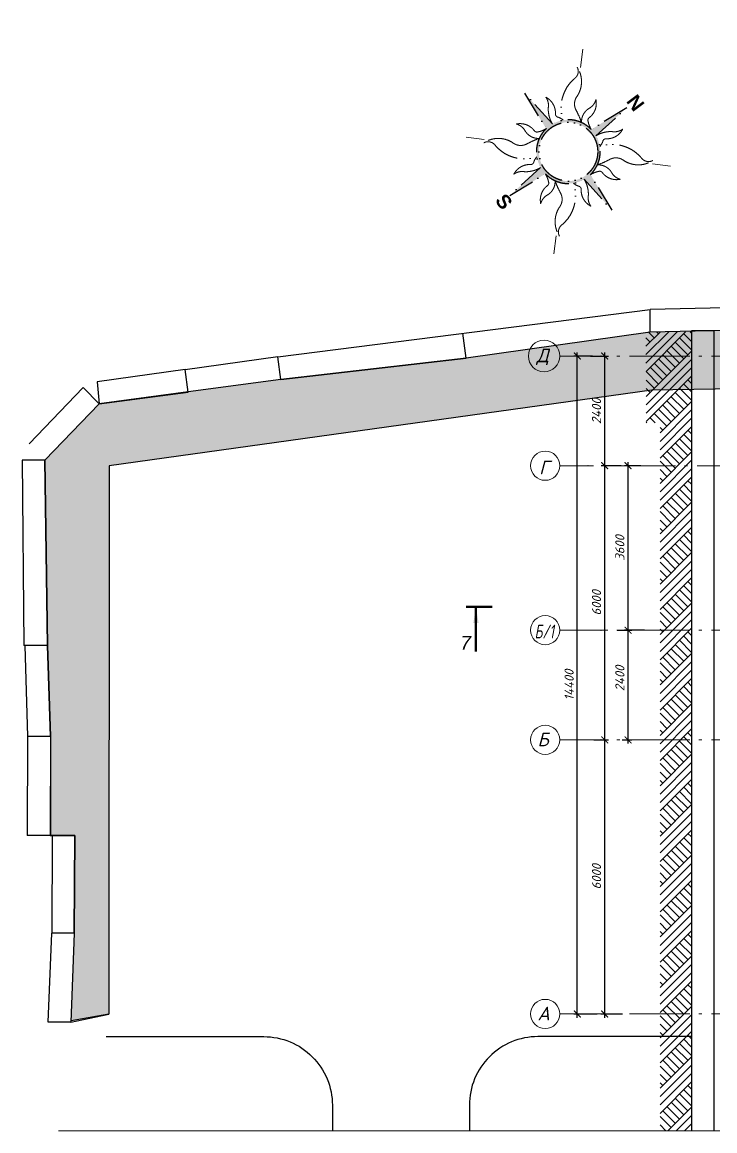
# Model space of a CAD drawing. Header units: millimetres. Extents: x -6419137 to 687965, y -598396 to 179722.
# Drawn here: x 160234 to 175403, y 45104 to 69368 of the extents above; entities that cross this region are included whole.
import ezdxf
from ezdxf.enums import TextEntityAlignment as Align

# ---------------------------------------------------------------- set-up
doc = ezdxf.new("R2010")
doc.units = ezdxf.units.MM
doc.header["$MEASUREMENT"] = 0
doc.linetypes.add('ACAD_ISO14W100', pattern=[24, 12, -3, 0, -3, 0, -3, 0, -3])
doc.linetypes.add('Double Dashed', pattern=[1797.222233, 1325, -211.666656, 63.333344, -197.222233])
for name, color, linetype in [('Block01', 7, 'Continuous'), ('оси', 7, 'Continuous'), ('размеры', 7, 'Continuous'), ('стены наруж', 7, 'Continuous'), ('узлы', 7, 'Continuous')]:
    doc.layers.add(name, color=color, linetype=linetype)
for name, color, linetype, lineweight in [('оси_Ном._пера__96', 7, 'Continuous', 5), ('оси_Ном._пера__97', 7, 'Continuous', 20), ('разрезы_Ном._пера__100', 7, 'Continuous', 50), ('разрезы_Ном._пера__97', 7, 'Continuous', 20), ('чертеж_Ном._пера__91', 250, 'Continuous', 5), ('штриховка_Ном._пера__95', 251, 'Continuous', 5)]:
    doc.layers.add(name, color=color, linetype=linetype, lineweight=lineweight)
doc.styles.get("Standard").update_dxf_attribs({"font": 'isocpeui.ttf'})
doc.styles.add('СГЕНЕРИР_СТИЛЬ_2', font='gost_2_304-81_type.ttf')
doc.styles.add('СГЕНЕРИР_СТИЛЬ_7', font='ariali.ttf')
doc.dimstyles.get("Standard").update_dxf_attribs({"dimtxt": 150, "dimasz": 100, "dimexe": 100, "dimexo": 100, "dimgap": 80, "dimtad": 1, "dimtoh": 1, "dimdec": 0, "dimzin": 0, "dimdsep": 46, "dimtxsty": 'Standard', "dimblk": 'ARCHTICK', "dimblk2": 'ARCHTICK', "dimcen": 0.09, "dimdle": 100, "dimadec": 0, "dimazin": 0, "dimtfac": 1, "dimtdec": 0, "dimtofl": 0, "dimtmove": 0, "dimatfit": 3, "dimfxl": 1, "dimtolj": 1, "dimtzin": 0, "dimarcsym": 0})
doc.dimstyles.new('STEP', dxfattribs={"dimtxt": 200, "dimasz": 150, "dimexe": 80, "dimexo": 80, "dimgap": 80, "dimtad": 1, "dimdec": 0, "dimzin": 0, "dimdsep": 46, "dimtxsty": 'Standard', "dimblk": 'ARCHTICK', "dimcen": 150, "dimdle": 80, "dimadec": 0, "dimazin": 0, "dimtfac": 1, "dimtdec": 0, "dimtofl": 0, "dimtmove": 1, "dimatfit": 3, "dimfxl": 1, "dimtolj": 1, "dimtzin": 0, "dimarcsym": 0})

# ---------------------------------------------------------------- blocks, each defined once
blk = doc.blocks.new('A$C07077E92')
at = {"layer": 'стены наруж', "true_color": 0xcbc8bd}
h = blk.add_hatch(dxfattribs=at)
h.set_pattern_fill('ZIGZAG', color=9)
h.set_pattern_definition([(0, (0, 0), (0.125, 0.125), [0.125, -0.125]), (90, (0.125, 0), (-0.125, 0.125), [0.125, -0.125])])
h.paths.add_polyline_path([(-23.457, 2.776), (-23.482, 2.775), (-30.001, 2.726), (-36.011, 2.572), (-39.955, 2.485), (-43.988, 1.919), (-48.044, 1.447), (-50.073, 1.178), (-50.073, 1.176), (-52.022, 0.921), (-53.209, -0.316), (-53.153, -4.37), (-53.09, -6.365), (-53.09, -6.54), (-53.091, -8.531), (-52.555, -8.532), (-52.569, -10.669), (-52.639, -12.582), (-51.813, -12.436), (-51.807, -0.441), (-39.923, 1.215), (-23.264, 1.483)])
h.paths.add_polyline_path([(12.511, 5.055), (-0.257, 5.083), (-12.334, 5.231), (-14.269, 5.26), (-14.402, 5.293), (-20.123, 3.451), (-22.4, 2.782), (-23.457, 2.776), (-23.264, 1.483), (-21.925, 1.505), (-14.313, 3.968), (12.453, 3.955)])
h.paths.add_polyline_path([(33.912, 4.426), (31.681, 5.017), (27.716, 4.968), (27.716, 4.968), (17.703, 5.04), (13.728, 5.052), (12.511, 5.055), (12.453, 3.955), (31.687, 3.946), (37.482, 2.39), (41.867, -1.706), (43.932, -13.532), (44.334, -13.538), (43.373, -7.588), (42.731, -3.607), (42.435, -1.491), (42.199, -1.093), (37.887, 2.943), (37.741, 3.021), (33.856, 4.105)])
at = {"linetype": 'Continuous', "lineweight": 30}
for points in [[(-48.044, 1.447), (-50.073, 1.178)], [(-53.209, -0.316), (-52.022, 0.921), (-52.022, 0.921)]]:
    blk.add_lwpolyline(points, dxfattribs=at)
at = {"color": 253, "true_color": 0xa3a3a3}
blk.add_lwpolyline([(-51.813, -12.436), (-52.639, -12.582)], dxfattribs=at)
at = {"layer": 'стены наруж', "color": 253, "true_color": 0xa3a3a3}
blk.add_lwpolyline([(43.932, -13.532), (41.867, -1.706), (37.482, 2.39), (31.687, 3.946), (-14.313, 3.968), (-21.925, 1.505), (-39.923, 1.215), (-51.807, -0.441), (-51.813, -12.436)], dxfattribs=at)
at = {"layer": 'стены наруж', "lineweight": 30}
for points in [[(-48.109, 1.943), (-39.956, 2.985)], [(-36.011, 2.572), (-36.02, 3.072), (-39.956, 2.985)], [(-36.011, 2.572), (-39.955, 2.485), (-39.956, 2.985)], [(-23.482, 2.775), (-30.001, 2.726), (-36.011, 2.572), (-39.955, 2.485), (-43.988, 1.919), (-48.044, 1.447), (-50.073, 1.178), (-52.022, 0.921), (-53.209, -0.316), (-53.153, -4.37), (-53.09, -6.365), (-53.098, -8.531), (-52.555, -8.532), (-52.569, -10.669), (-52.641, -12.616), (-51.813, -12.436)], [(-43.988, 1.919), (-44.057, 2.461)], [(-48.044, 1.447), (-48.109, 1.943), (-50.14, 1.659)], [(-52.022, 0.921), (-50.073, 1.176), (-50.142, 1.671), (-52.065, 1.402), (-52.022, 0.921)], [(-52.022, 0.921), (-52.374, 1.275), (-53.556, 0.044)], [(-53.209, -0.316), (-53.709, -0.316)], [(-53.709, -0.316), (-53.675, -4.369)], [(-53.153, -4.37), (-53.675, -4.369)], [(-53.09, -6.365), (-53.153, -4.37), (-53.653, -4.374), (-53.59, -6.365)], [(-53.09, -6.365), (-53.59, -6.365), (-53.598, -8.529)], [(-53.055, -8.531), (-53.598, -8.529)], [(-52.569, -10.669), (-52.555, -8.532), (-53.055, -8.531), (-53.056, -10.668)], [(-52.569, -10.669), (-52.641, -12.616), (-53.141, -12.614), (-53.056, -10.668)], [(-52.569, -10.669), (-53.056, -10.668)]]:
    blk.add_lwpolyline(points, dxfattribs=at)
at = {"layer": 'стены наруж', "color": 253, "lineweight": 30, "true_color": 0xa3a3a3}
for points in [[(-39.955, 2.485), (-43.988, 1.919)], [(-48.044, 1.447), (-43.988, 1.919)], [(-53.153, -4.369), (-53.209, -0.316), (-53.209, -0.316)], [(-53.09, -6.365), (-53.091, -8.531)]]:
    blk.add_lwpolyline(points, dxfattribs=at)
blk = doc.blocks.new('Стандартный маркер сетки_14')
at = {"layer": 'оси_Ном._пера__96', "linetype": 'Double Dashed'}
for p, q in [((900, 0), (76535, 0)), ((76535, 0), (77435, 0))]:
    blk.add_line(p, q, dxfattribs=at)
blk.add_point((76535, 0), dxfattribs=at)
blk.add_point((76535, 0), dxfattribs=at)
at = {"layer": 'оси_Ном._пера__97', "linetype": 'Continuous'}
blk.add_circle((77755, 0), 320, dxfattribs=at)
at = {"layer": 'оси_Ном._пера__96', "style": 'СГЕНЕРИР_СТИЛЬ_2'}
for tag, p in [('AC_MarkerText_1_1', (-244, 270)), ('AC_MarkerText_1_2', (77991, 270))]:
    blk.add_attdef(tag, text='', height=350, rotation=180, dxfattribs=at).set_placement(p, align=Align.BOTTOM_LEFT)
blk = doc.blocks.new('Стандартный маркер сетки_18')
at = {"layer": 'оси_Ном._пера__96', "linetype": 'Double Dashed'}
for p, q in [((900, 0), (76535, 0)), ((76535, 0), (77435, 0))]:
    blk.add_line(p, q, dxfattribs=at)
blk.add_point((76535, 0), dxfattribs=at)
blk.add_point((76535, 0), dxfattribs=at)
at = {"layer": 'оси_Ном._пера__97', "linetype": 'Continuous', "lineweight": 9}
blk.add_circle((77779, 0), 344, dxfattribs=at)
at = {"layer": 'оси_Ном._пера__96', "style": 'СГЕНЕРИР_СТИЛЬ_2'}
for tag, p in [('AC_MarkerText_1_1', (-244, 270)), ('AC_MarkerText_1_2', (77991, 270))]:
    blk.add_attdef(tag, text='', height=350, rotation=180, dxfattribs=at).set_placement(p, align=Align.BOTTOM_LEFT)
blk = doc.blocks.new('_ArchTick')
at = {"color": 0, "linetype": 'ByBlock', "const_width": 0.15}
blk.add_lwpolyline([(-0.5, -0.5), (0.5, 0.5)], dxfattribs=at)
blk = doc.blocks.new('*D239')
at = {"layer": 'Defpoints', "color": 0, "transparency": 16777216}
for p in [(172392, 62061), (172803, 62061), (172908, 47661)]:
    blk.add_point(p, dxfattribs=at)
at = {"layer": 'размеры', "color": 0, "lineweight": -2, "transparency": 16777216}
for p, q in [((172392, 47581), (172392, 62141)), ((172723, 62061), (172312, 62061)), ((172828, 47661), (172312, 47661))]:
    blk.add_line(p, q, dxfattribs=at)
at = {"layer": 'размеры', "color": 0, "lineweight": -2, "transparency": 16777216, "xscale": 150, "yscale": 150, "zscale": 150}
for p, rotation in [((172392, 62061), 90), ((172392, 47661), 270)]:
    blk.add_blockref('_ArchTick', p, dxfattribs=dict(at, rotation=rotation))
at = {"layer": 'размеры', "color": 0, "transparency": 16777216, "insert": (172212, 54861), "char_height": 200, "attachment_point": 5, "rotation": 90}
blk.add_mtext('\\A1;14400', dxfattribs=at)
blk = doc.blocks.new('*D240')
at = {"layer": 'Defpoints', "color": 0, "transparency": 16777216}
for p in [(172671, 53661), (172992, 53661), (173464, 47661)]:
    blk.add_point(p, dxfattribs=at)
at = {"layer": 'размеры', "color": 0, "lineweight": -2, "transparency": 16777216}
for p, q in [((172751, 53661), (173072, 53661)), ((172992, 47581), (172992, 53741)), ((173384, 47661), (172912, 47661))]:
    blk.add_line(p, q, dxfattribs=at)
at = {"layer": 'размеры', "color": 0, "lineweight": -2, "transparency": 16777216, "xscale": 150, "yscale": 150, "zscale": 150}
for p, rotation in [((172992, 53661), 90), ((172992, 47661), 270)]:
    blk.add_blockref('_ArchTick', p, dxfattribs=dict(at, rotation=rotation))
at = {"layer": 'размеры', "color": 0, "transparency": 16777216, "insert": (172812, 50666), "char_height": 200, "attachment_point": 5, "rotation": 90}
blk.add_mtext('\\A1;6000', dxfattribs=at)
blk = doc.blocks.new('*D241')
at = {"layer": 'Defpoints', "color": 0, "transparency": 16777216}
for p in [(172992, 59661), (173432, 59661), (172671, 53661)]:
    blk.add_point(p, dxfattribs=at)
at = {"layer": 'размеры', "color": 0, "lineweight": -2, "transparency": 16777216}
for p, q in [((172992, 53581), (172992, 59741)), ((173352, 59661), (172912, 59661)), ((172751, 53661), (173072, 53661))]:
    blk.add_line(p, q, dxfattribs=at)
at = {"layer": 'размеры', "color": 0, "lineweight": -2, "transparency": 16777216, "xscale": 150, "yscale": 150, "zscale": 150}
for p, rotation in [((172992, 59661), 90), ((172992, 53661), 270)]:
    blk.add_blockref('_ArchTick', p, dxfattribs=dict(at, rotation=rotation))
at = {"layer": 'размеры', "color": 0, "transparency": 16777216, "insert": (172812, 56661), "char_height": 200, "attachment_point": 5, "rotation": 90}
blk.add_mtext('\\A1;6000', dxfattribs=at)
blk = doc.blocks.new('Roza vetrov')
at = {"layer": 'Block01', "linetype": 'ACAD_ISO14W100', "true_color": 0xff9c38}
h = blk.add_hatch(color=30, dxfattribs=at)
h.paths.add_polyline_path([(18.37, 27.77), (6.48, 13.03, 0.343879), (-11.06, 9.45), (-27.77, 18.37), (-13.03, 6.48, 0.343879), (-9.45, -11.06), (-18.37, -27.77), (-6.48, -13.03, 0.343879), (11.06, -9.45), (27.77, -18.37), (13.03, -6.48, 0.343879), (9.45, 11.06)])
h.paths.add_polyline_path([(13.36, 1.27, -1), (-13.36, -1.27, -1)], flags=16)
at = {"layer": 'Block01', "color": 30, "linetype": 'ACAD_ISO14W100', "lineweight": 20, "true_color": 0xff9c38}
for points in [[(-7.75, 38.04), (-9.41, 46.19)], [(38.04, 7.75), (46.19, 9.41)], [(-38.04, -7.75), (-46.19, -9.41)], [(7.75, -38.04), (9.41, -46.19)]]:
    blk.add_lwpolyline(points, dxfattribs=at)
for points in [[(-11.06, 9.45, -0.147145), (-15.33, 15.74, 0.199542), (-18, 19.93, -0.291773), (-11.31, 14.23, 0.285284), (-10.14, 13.21, -0.119553), (-7.02, 12.74, -0.314789), (-8.4, 32.51, 0.353365), (-9.12, 37.63, -0.305908), (-4.78, 24.92, 0.281282), (-3.06, 19.03, -0.036464), (1.24, 14.49, -0.28414), (2.37, 21.85, 0.199542), (3.89, 26.57, -0.291773), (3.76, 17.79, 0.285284), (3.72, 16.23, 0.090517), (6.48, 13.03)], [(9.45, 11.06, -0.147145), (15.74, 15.33, 0.199542), (19.93, 18, -0.291773), (14.23, 11.31, 0.285284), (13.21, 10.14, -0.119553), (12.74, 7.02, -0.314789), (32.51, 8.4, 0.353365), (37.63, 9.12, -0.305908), (24.92, 4.78, 0.281282), (19.03, 3.06, -0.036464), (14.49, -1.24, -0.28414), (21.85, -2.37, 0.199542), (26.57, -3.89, -0.291773), (17.79, -3.76, 0.285284), (16.23, -3.72, 0.090517), (13.03, -6.48)], [(-9.45, -11.06, -0.147145), (-15.74, -15.33, 0.199542), (-19.93, -18, -0.291773), (-14.23, -11.31, 0.285284), (-13.21, -10.14, -0.119553), (-12.74, -7.02, -0.314789), (-32.51, -8.4, 0.353365), (-37.63, -9.12, -0.305908), (-24.92, -4.78, 0.281282), (-19.03, -3.06, -0.036464), (-14.49, 1.24, -0.28414), (-21.85, 2.37, 0.199542), (-26.57, 3.89, -0.291773), (-17.79, 3.76, 0.285284), (-16.23, 3.72, 0.090517), (-13.03, 6.48)], [(11.06, -9.45, -0.147145), (15.33, -15.74, 0.199542), (18, -19.93, -0.291773), (11.31, -14.23, 0.285284), (10.14, -13.21, -0.119553), (7.02, -12.74, -0.314789), (8.4, -32.51, 0.353365), (9.12, -37.63, -0.305908), (4.78, -24.92, 0.281282), (3.06, -19.03, -0.036464), (-1.24, -14.49, -0.28414), (-2.37, -21.85, 0.199542), (-3.89, -26.57, -0.291773), (-3.76, -17.79, 0.285284), (-3.72, -16.23, 0.090517), (-6.48, -13.03)]]:
    blk.add_lwpolyline(points, format="xyb", dxfattribs=at)
at = {"layer": 'Block01', "color": 30, "linetype": 'ACAD_ISO14W100', "true_color": 0xff9c38}
blk.add_lwpolyline([(6.48, 13.03, 0.343879), (-11.06, 9.45), (-27.77, 18.37), (-13.03, 6.48, 0.343879), (-9.45, -11.06), (-18.37, -27.77), (-6.48, -13.03, 0.343879), (11.06, -9.45), (27.77, -18.37), (13.03, -6.48, 0.343879), (9.45, 11.06), (18.37, 27.77)], format="xyb", close=True, dxfattribs=at)
blk.add_circle((0, 0), 13.42, dxfattribs=at)
at = {"layer": 'Block01', "color": 30, "true_color": 0xff9c38, "char_height": 6.375, "width": 5.6566, "attachment_point": 1, "rotation": 326.5193}
for s, insert in [('{\\fArial|b1|i0|c0|p34;N}', (20.47, 35.69)), ('{\\fArial|b1|i0|c0|p34;S}', (-20.71, -27.03))]:
    blk.add_mtext(s, dxfattribs=dict(at, insert=insert))
blk = doc.blocks.new('Стандартный маркер сетки_19')
at = {"layer": 'оси_Ном._пера__96', "linetype": 'Double Dashed'}
for p, q in [((900, 0), (35164, 0)), ((35164, 0), (35784, 0))]:
    blk.add_line(p, q, dxfattribs=at)
blk.add_point((35164, 0), dxfattribs=at)
blk.add_point((35164, 0), dxfattribs=at)
at = {"layer": 'оси_Ном._пера__97', "linetype": 'Continuous'}
blk.add_circle((36104, 0), 320, dxfattribs=at)
at = {"layer": 'оси_Ном._пера__96', "style": 'СГЕНЕРИР_СТИЛЬ_2'}
blk.add_attdef('AC_MarkerText_1', text='', height=350, rotation=180, dxfattribs=at).set_placement((36306, 270), align=Align.BOTTOM_LEFT)
blk = doc.blocks.new('Стандартный маркер сетки_15')
at = {"layer": 'оси_Ном._пера__96', "linetype": 'Double Dashed'}
for p, q in [((900, 0), (76535, 0)), ((76535, 0), (77435, 0))]:
    blk.add_line(p, q, dxfattribs=at)
blk.add_point((76535, 0), dxfattribs=at)
blk.add_point((76535, 0), dxfattribs=at)
at = {"layer": 'оси_Ном._пера__97', "linetype": 'Continuous'}
blk.add_circle((77755, 0), 320, dxfattribs=at)
at = {"layer": 'оси_Ном._пера__96', "style": 'СГЕНЕРИР_СТИЛЬ_2'}
for tag, p in [('AC_MarkerText_1_1', (-261, 270)), ('AC_MarkerText_1_2', (77974, 270))]:
    blk.add_attdef(tag, text='', height=350, rotation=180, dxfattribs=at).set_placement(p, align=Align.BOTTOM_LEFT)
blk = doc.blocks.new('*D287')
at = {"layer": 'Defpoints', "color": 0, "transparency": 16777216}
for p in [(173503, 59661), (173865, 59661), (173182, 56061)]:
    blk.add_point(p, dxfattribs=at)
at = {"layer": 'размеры', "color": 0, "lineweight": -2, "transparency": 16777216}
for p, q in [((173503, 55981), (173503, 59741)), ((173785, 59661), (173423, 59661)), ((173262, 56061), (173583, 56061))]:
    blk.add_line(p, q, dxfattribs=at)
at = {"layer": 'размеры', "color": 0, "lineweight": -2, "transparency": 16777216, "xscale": 150, "yscale": 150, "zscale": 150}
for p, rotation in [((173503, 59661), 90), ((173503, 56061), 270)]:
    blk.add_blockref('_ArchTick', p, dxfattribs=dict(at, rotation=rotation))
at = {"layer": 'размеры', "color": 0, "transparency": 16777216, "insert": (173323, 57861), "char_height": 200, "attachment_point": 5, "rotation": 90}
blk.add_mtext('\\A1;3600', dxfattribs=at)
blk = doc.blocks.new('*D288')
at = {"layer": 'Defpoints', "color": 0, "transparency": 16777216}
for p in [(173503, 56061), (173944, 56061), (173292, 53661)]:
    blk.add_point(p, dxfattribs=at)
at = {"layer": 'размеры', "color": 0, "lineweight": -2, "transparency": 16777216}
for p, q in [((173864, 56061), (173423, 56061)), ((173503, 53581), (173503, 56141)), ((173372, 53661), (173583, 53661))]:
    blk.add_line(p, q, dxfattribs=at)
at = {"layer": 'размеры', "color": 0, "lineweight": -2, "transparency": 16777216, "xscale": 150, "yscale": 150, "zscale": 150}
for p, rotation in [((173503, 56061), 90), ((173503, 53661), 270)]:
    blk.add_blockref('_ArchTick', p, dxfattribs=dict(at, rotation=rotation))
at = {"layer": 'размеры', "color": 0, "transparency": 16777216, "insert": (173323, 55005), "char_height": 200, "attachment_point": 5, "rotation": 90}
blk.add_mtext('\\A1;2400', dxfattribs=at)
blk = doc.blocks.new('*D292')
at = {"layer": 'Defpoints', "color": 0, "transparency": 16777216}
for p in [(172992, 59661), (173432, 59661), (172671, 53661)]:
    blk.add_point(p, dxfattribs=at)
at = {"layer": 'размеры', "color": 0, "lineweight": -2, "transparency": 16777216}
for p, q in [((172992, 53581), (172992, 59741)), ((173352, 59661), (172912, 59661)), ((172751, 53661), (173072, 53661))]:
    blk.add_line(p, q, dxfattribs=at)
at = {"layer": 'размеры', "color": 0, "lineweight": -2, "transparency": 16777216, "xscale": 150, "yscale": 150, "zscale": 150}
for p, rotation in [((172992, 59661), 90), ((172992, 53661), 270)]:
    blk.add_blockref('_ArchTick', p, dxfattribs=dict(at, rotation=rotation))
at = {"layer": 'размеры', "color": 0, "transparency": 16777216, "insert": (172812, 56661), "char_height": 200, "attachment_point": 5, "rotation": 90}
blk.add_mtext('\\A1;6000', dxfattribs=at)
blk = doc.blocks.new('*D293')
at = {"layer": 'Defpoints', "color": 0, "transparency": 16777216}
for p in [(172598, 62061), (172992, 62061), (173432, 59661)]:
    blk.add_point(p, dxfattribs=at)
at = {"layer": 'размеры', "color": 0, "lineweight": -2, "transparency": 16777216}
for p, q in [((172992, 59581), (172992, 62141)), ((172678, 62061), (173072, 62061)), ((173352, 59661), (172912, 59661))]:
    blk.add_line(p, q, dxfattribs=at)
at = {"layer": 'размеры', "color": 0, "lineweight": -2, "transparency": 16777216, "xscale": 150, "yscale": 150, "zscale": 150}
for p, rotation in [((172992, 62061), 90), ((172992, 59661), 270)]:
    blk.add_blockref('_ArchTick', p, dxfattribs=dict(at, rotation=rotation))
at = {"layer": 'размеры', "color": 0, "transparency": 16777216, "insert": (172812, 60853), "char_height": 200, "attachment_point": 5, "rotation": 90}
blk.add_mtext('\\A1;2400', dxfattribs=at)
blk = doc.blocks.new('*D294')
at = {"layer": 'Defpoints', "color": 0, "transparency": 16777216}
for p in [(172992, 59661), (173432, 59661), (172671, 53661)]:
    blk.add_point(p, dxfattribs=at)
at = {"layer": 'размеры', "color": 0, "lineweight": -2, "transparency": 16777216}
for p, q in [((172992, 53581), (172992, 59741)), ((173352, 59661), (172912, 59661)), ((172751, 53661), (173072, 53661))]:
    blk.add_line(p, q, dxfattribs=at)
at = {"layer": 'размеры', "color": 0, "lineweight": -2, "transparency": 16777216, "xscale": 150, "yscale": 150, "zscale": 150}
for p, rotation in [((172992, 59661), 90), ((172992, 53661), 270)]:
    blk.add_blockref('_ArchTick', p, dxfattribs=dict(at, rotation=rotation))
at = {"layer": 'размеры', "color": 0, "transparency": 16777216, "insert": (172812, 56661), "char_height": 200, "attachment_point": 5, "rotation": 90}
blk.add_mtext('\\A1;6000', dxfattribs=at)
blk = doc.blocks.new('*D295')
at = {"layer": 'Defpoints', "color": 0, "transparency": 16777216}
for p in [(172992, 59661), (173432, 59661), (172671, 53661)]:
    blk.add_point(p, dxfattribs=at)
at = {"layer": 'размеры', "color": 0, "lineweight": -2, "transparency": 16777216}
for p, q in [((172992, 53581), (172992, 59741)), ((173352, 59661), (172912, 59661)), ((172751, 53661), (173072, 53661))]:
    blk.add_line(p, q, dxfattribs=at)
at = {"layer": 'размеры', "color": 0, "lineweight": -2, "transparency": 16777216, "xscale": 150, "yscale": 150, "zscale": 150}
for p, rotation in [((172992, 59661), 90), ((172992, 53661), 270)]:
    blk.add_blockref('_ArchTick', p, dxfattribs=dict(at, rotation=rotation))
at = {"layer": 'размеры', "color": 0, "transparency": 16777216, "insert": (172812, 56661), "char_height": 200, "attachment_point": 5, "rotation": 90}
blk.add_mtext('\\A1;6000', dxfattribs=at)
blk = doc.blocks.new('*D296')
at = {"layer": 'Defpoints', "color": 0, "transparency": 16777216}
for p in [(172992, 59661), (173432, 59661), (172671, 53661)]:
    blk.add_point(p, dxfattribs=at)
at = {"layer": 'размеры', "color": 0, "lineweight": -2, "transparency": 16777216}
for p, q in [((172992, 53581), (172992, 59741)), ((173352, 59661), (172912, 59661)), ((172751, 53661), (173072, 53661))]:
    blk.add_line(p, q, dxfattribs=at)
at = {"layer": 'размеры', "color": 0, "lineweight": -2, "transparency": 16777216, "xscale": 150, "yscale": 150, "zscale": 150}
for p, rotation in [((172992, 59661), 90), ((172992, 53661), 270)]:
    blk.add_blockref('_ArchTick', p, dxfattribs=dict(at, rotation=rotation))
at = {"layer": 'размеры', "color": 0, "transparency": 16777216, "insert": (172812, 56661), "char_height": 200, "attachment_point": 5, "rotation": 90}
blk.add_mtext('\\A1;6000', dxfattribs=at)
blk = doc.blocks.new('*D297')
at = {"layer": 'Defpoints', "color": 0, "transparency": 16777216}
for p in [(172992, 59661), (173432, 59661), (172671, 53661)]:
    blk.add_point(p, dxfattribs=at)
at = {"layer": 'размеры', "color": 0, "lineweight": -2, "transparency": 16777216}
for p, q in [((172992, 53581), (172992, 59741)), ((173352, 59661), (172912, 59661)), ((172751, 53661), (173072, 53661))]:
    blk.add_line(p, q, dxfattribs=at)
at = {"layer": 'размеры', "color": 0, "lineweight": -2, "transparency": 16777216, "xscale": 150, "yscale": 150, "zscale": 150}
for p, rotation in [((172992, 59661), 90), ((172992, 53661), 270)]:
    blk.add_blockref('_ArchTick', p, dxfattribs=dict(at, rotation=rotation))
at = {"layer": 'размеры', "color": 0, "transparency": 16777216, "insert": (172812, 56661), "char_height": 200, "attachment_point": 5, "rotation": 90}
blk.add_mtext('\\A1;6000', dxfattribs=at)
blk = doc.blocks.new('A$C28FD1EF7')
at = {"layer": 'разрезы_Ном._пера__100', "linetype": 'Continuous', "const_width": 50}
blk.add_lwpolyline([(-52017, -1373), (-52590, -1373)], dxfattribs=at)
at = {"layer": 'разрезы_Ном._пера__97', "insert": (-52483, -2157), "char_height": 300, "attachment_point": 6, "style": 'СГЕНЕРИР_СТИЛЬ_7'}
blk.add_mtext('7', dxfattribs=at)
at = {"layer": 'разрезы_Ном._пера__100', "linetype": 'Continuous', "lineweight": 9}
blk.add_leader([(-52375, -1373), (-52375, -2346)], dimstyle='Standard', override={"dimasz": 350, "dimgap": 80, "dimtad": 0}, dxfattribs=at)

msp = doc.modelspace()

# ---------------------------------------------------------------- hatches: boundary and pattern name
at = {"layer": 'штриховка_Ном._пера__95', "linetype": 'Continuous'}
h = msp.add_hatch(dxfattribs=at)
h.set_pattern_fill('ГРУНТ_0002', color=256, style=0, pattern_type=2)
h.set_pattern_definition([(45, (222613.3, -9794.2), (-275.7716, 275.7716), []), (45, (222521.4, -9702.26), (-551.543, 551.543), []), (45, (222429.44, -9610.3), (-551.543, 551.543), []), (135, (222337.52, -9518.41), (91.92388, 91.92388), [390, -390])])
h.paths.add_polyline_path([(174203.6, 45104.5), (174891.9, 45104.5), (174883.9, 62590.7), (173893, 62590.7), (173901.3, 60601.6), (174203.6, 60601.6)])

# ---------------------------------------------------------------- linework, layer by layer
at = {"layer": 'узлы', "lineweight": 30}
msp.add_lwpolyline([(175392.3, 45104.5), (175392.3, 62614.1), (174892.1, 62614.1), (174892.1, 45104.5)], dxfattribs=at)
at = {"layer": 'узлы', "color": 8, "lineweight": 30}
for points in [[(162071.5, 47166.5), (165527.7, 47166.5, -0.4142136), (167027.7, 45666.5), (167027.7, 45104.5)], [(174891.5, 47166.5), (171527.7, 47166.5, 0.4142136), (170027.7, 45666.5), (170027.7, 45104.5)]]:
    msp.add_lwpolyline(points, format="xyb", dxfattribs=at)
at = {"layer": 'чертеж_Ном._пера__91', "lineweight": 0}
msp.add_lwpolyline([(176452.9, 45104.5), (161031.4, 45104.5)], dxfattribs=at)

# ---------------------------------------------------------------- block references
at = {"xscale": 47.99999999171308, "yscale": 47.99999999171308, "zscale": 47.99999999171308, "rotation": 340.3516108222644}
msp.add_blockref('Roza vetrov', (172194.7, 66534.1), dxfattribs=at)
at = {"linetype": 'Continuous', "xscale": 1000, "yscale": 1000, "zscale": 1000}
msp.add_blockref('A$C07077E92', (213943.3, 60097.1), dxfattribs=at)
at = {"layer": 'оси', "color": 251, "lineweight": 5}
ref = msp.add_blockref('Стандартный маркер сетки_18', (249443.3, 62061.5), dxfattribs=dict(at, zscale=1000, rotation=180))
ref.add_attrib('AC_MarkerText_1_2', 'Д', dxfattribs={"color": 7, "linetype": 'Continuous', "lineweight": 13, "height": 300, "rotation": 360}).set_placement((171496.9, 61834.5), align=Align.BOTTOM_LEFT)
at = {"layer": 'оси', "color": 251, "linetype": 'Continuous', "lineweight": 13}
ref = msp.add_blockref('Стандартный маркер сетки_19', (207792.3, 59661.5), dxfattribs=dict(at, zscale=1000, rotation=180))
ref.add_attrib('AC_MarkerText_1', 'Г', dxfattribs={"color": 7, "linetype": 'Continuous', "lineweight": 13, "height": 300, "rotation": 360}).set_placement((171555.1, 59383.3), align=Align.BOTTOM_LEFT)
at = {"layer": 'оси', "color": 251, "lineweight": 13}
ref = msp.add_blockref('Стандартный маркер сетки_15', (249443.3, 56061.5), dxfattribs=dict(at, zscale=1000, rotation=180))
ref.add_attrib('AC_MarkerText_1_2', '   Б/1', dxfattribs={"color": 7, "linetype": 'Continuous', "lineweight": 13, "height": 300, "rotation": 360, "width": 0.7}).set_placement((171469.2, 55791.8), align=Align.BOTTOM_CENTER)
at = {"layer": 'оси', "color": 251, "lineweight": 5}
ref = msp.add_blockref('Стандартный маркер сетки_14', (249443.3, 53661.5), dxfattribs=dict(at, zscale=1000, rotation=180))
ref.add_attrib('AC_MarkerText_1_2', 'Б', dxfattribs={"color": 7, "linetype": 'Continuous', "lineweight": 13, "height": 300, "rotation": 360}).set_placement((171519.4, 53432.4), align=Align.BOTTOM_LEFT)
ref = msp.add_blockref('Стандартный маркер сетки_14', (249443.3, 47661.5), dxfattribs=dict(at, zscale=1000, rotation=180))
ref.add_attrib('AC_MarkerText_1_2', 'А', dxfattribs={"color": 7, "linetype": 'Continuous', "lineweight": 13, "height": 300, "rotation": 360}).set_placement((171519.4, 47432.4), align=Align.BOTTOM_LEFT)
at = {"layer": 'разрезы_Ном._пера__100'}
msp.add_blockref('A$C28FD1EF7', (222547.5, 57942.4), dxfattribs=at)

# ---------------------------------------------------------------- dimensions: what is measured, and where the dimension line sits
at = {"layer": 'размеры'}
for base, p1, p2, picture, middle in [((172391.8, 62061.5), (172908.4, 47661.5), (172803.4, 62061.5), '*D239', (172391.8, 54861.5)), ((172991.8, 62061.5), (173432.2, 59661.5), (172597.8, 62061.5), '*D293', (172991.8, 60853.1)), ((172991.8, 59661.5), (172671, 53661.5), (173432.2, 59661.5), '*D241', (172991.8, 56661.5)), ((172991.8, 59661.5), (172671, 53661.5), (173432.2, 59661.5), '*D292', (172991.8, 56661.5)), ((172991.8, 59661.5), (172671, 53661.5), (173432.2, 59661.5), '*D294', (172991.8, 56661.5)), ((172991.8, 59661.5), (172671, 53661.5), (173432.2, 59661.5), '*D295', (172991.8, 56661.5)), ((172991.8, 59661.5), (172671, 53661.5), (173432.2, 59661.5), '*D296', (172991.8, 56661.5)), ((172991.8, 59661.5), (172671, 53661.5), (173432.2, 59661.5), '*D297', (172991.8, 56661.5)), ((173503.3, 59661.5), (173182.4, 56061.5), (173865.1, 59661.5), '*D287', (173503.3, 57861.5)), ((173503.3, 56061.5), (173291.9, 53661.5), (173943.6, 56061.5), '*D288', (173503.3, 55005.3)), ((172991.8, 53661.5), (173463.6, 47661.5), (172671, 53661.5), '*D240', (172991.8, 50666.2))]:
    dim = msp.add_linear_dim(base=base, p1=p1, p2=p2, angle=90, dimstyle='STEP', dxfattribs=at)
    dim.commit()
    dim.dimension.update_dxf_attribs({"geometry": picture, "text_midpoint": middle, "dimtype": 160})

doc.saveas('drawing.dxf')
